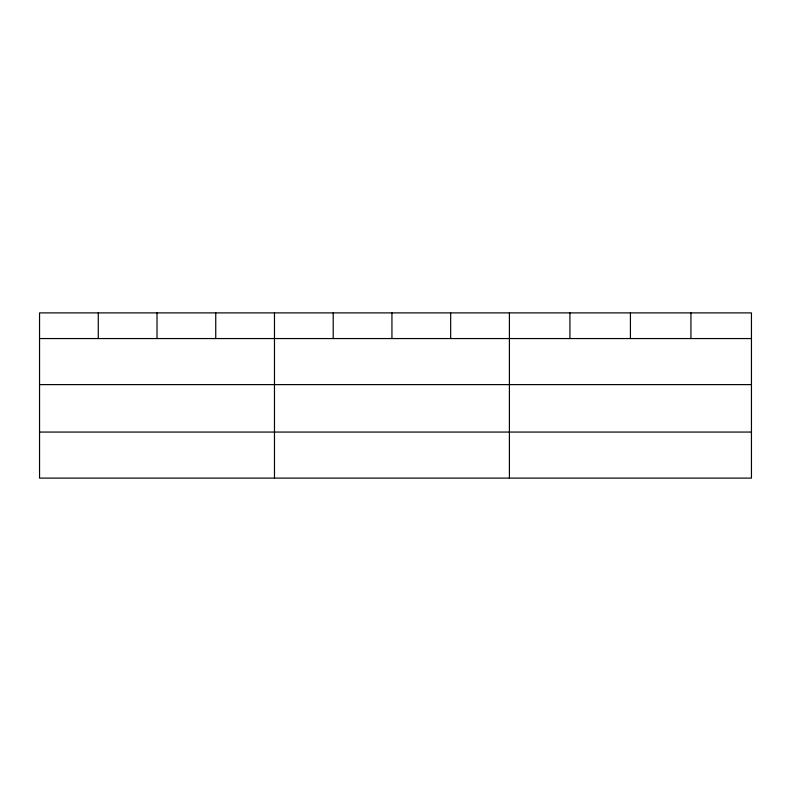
<?xml version="1.0" encoding="UTF-8"?>
<svg xmlns="http://www.w3.org/2000/svg" width="791" height="791" viewBox="0 0 791 791"><rect width="100%" height="100%" fill="white"/><g stroke="black" fill="none" stroke-linecap="round" stroke-linejoin="round"><path stroke-width="1.19" d="M751.45 384.614L751.45 312.89L39.55 312.89L39.55 478.11L751.45 478.11L751.45 384.614L39.55 384.614M39.55 338.558L751.45 338.558M39.55 432.064L751.45 432.064M690.938 312.89L690.938 338.558M630.427 312.89L630.427 338.558M569.915 312.89L569.915 338.558M509.404 312.89L509.404 478.11M450.672 312.89L450.672 338.558M391.94 312.89L391.94 338.558M333.209 312.89L333.209 338.558M274.477 312.89L274.477 478.11M215.745 312.89L215.745 338.558M157.014 312.89L157.014 338.558M98.282 312.89L98.282 338.558"/></g></svg>
